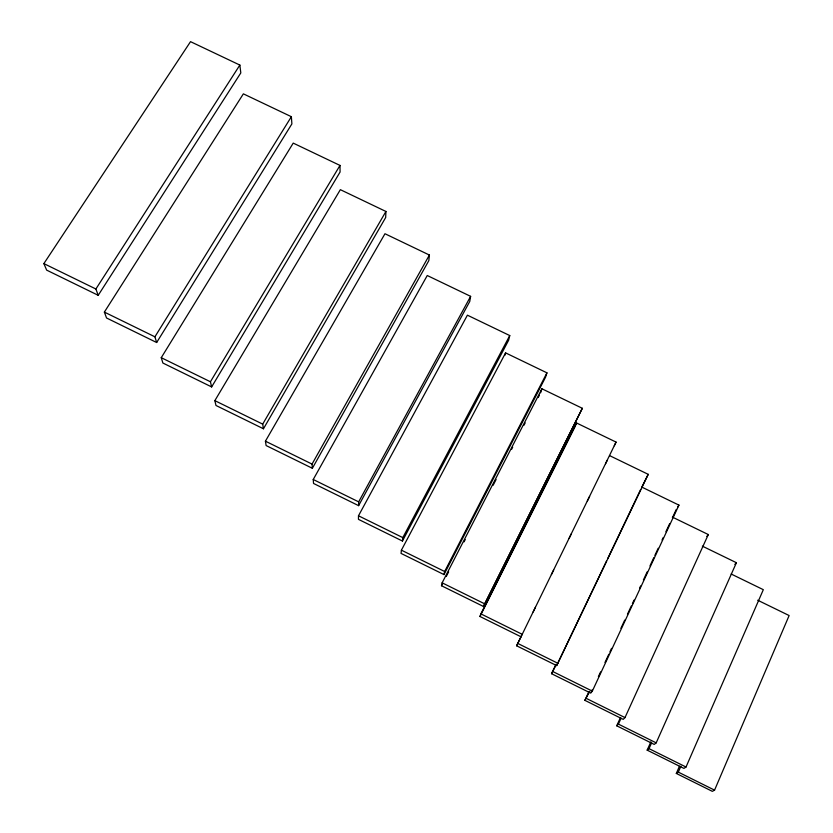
<?xml version="1.0" encoding="UTF-8"?>
<svg xmlns="http://www.w3.org/2000/svg" width="833" height="833" viewBox="0 0 833 833"><rect width="100%" height="100%" fill="white"/><g stroke="black" fill="none" stroke-linecap="round" stroke-linejoin="round"><path stroke-width="1.25" d="M358.492 515.783L358.45 519.355L402.433 541.034L508.619 340.27L509.754 335.564L467.407 315.176L358.492 515.783L402.818 537.618L402.433 541.034M358.627 505.652L358.669 501.862L470.624 296.35L427.256 275.515L313.239 479.506L313.541 483.463L358.627 505.652L469.75 301.473L470.624 296.35M385.929 211.467L385.669 217.528L263.447 428.776L215.986 405.473L214.852 400.642L340.353 189.664L385.929 211.467L262.707 424.132L263.447 428.776M429.411 255.044L428.828 260.614L312.365 468.292L266.123 445.551L265.425 441.178L384.971 233.74L429.411 255.044L312.042 464.096L312.365 468.292M401.412 550.176L401.048 553.404L443.979 574.593L545.573 377.162L546.937 372.83L505.579 352.88L401.412 550.176L444.655 571.511L443.979 574.593M441.5 585.745L442.146 582.829L541.898 388.772L582.329 408.295L483.432 606.455L441.5 585.745L442.687 583.433M505.037 355.118L505.579 352.88M540.596 392.884L541.898 388.772M480.88 613.869L522.135 634.277L520.948 636.756L479.975 616.493L480.88 613.869L576.509 422.966L616.056 442.094L614.285 445.759M483.432 606.455L582.329 408.295M575.384 425.809L576.509 422.966M679.436 766.287L676.313 773.44L712.34 791.35L714.558 790.142L789.132 615.545L757.697 600.218M650.865 741.839L647.158 750.137L683.924 768.401L686.017 767.016L763.32 589.681L731.155 574.01M676.313 773.44L678.312 772.118L680.905 766.173M620.47 717.536L616.712 725.793L654.238 744.431L656.185 742.859L736.414 562.712L702.344 546.136M647.158 750.137L649.022 748.638L651.656 742.724M616.712 725.793L618.409 724.106L621.095 718.213M588.702 692.119L584.87 700.334L623.209 719.358L624.989 717.588L708.31 534.547L672.387 517.095M584.87 700.334L589.681 691.4M591.263 691.931L592.357 689.578M598.396 676.625L600.593 671.908M604.977 662.495L608.819 654.249M609.912 651.895L611.557 648.355M620.887 628.342L624.729 620.096M627.468 614.202L631.31 605.966M632.414 603.602L634.059 600.072M639.546 588.296L640.639 585.943M643.378 580.049L647.22 571.813M649.969 565.919L653.801 557.673M654.905 555.319L658.195 548.26M662.037 540.013L663.13 537.66M665.879 531.766L669.722 523.52M672.46 517.637L676.302 509.39M556.007 664.338L551.54 673.699L590.712 693.108L592.325 691.119L678.947 505.121L642.222 487.295M551.54 673.699L556.225 664.557M616.056 442.094L516.616 645.783L556.663 665.609L606.518 561.088M607.632 558.735L640.681 489.45M641.806 487.097L648.22 474.331L609.537 455.589M556.663 665.609L648.22 474.331M516.616 645.783L521.177 636.443M533.151 611.943L535.432 607.278M551.394 574.603L553.674 569.928M569.074 538.42L571.355 533.755M587.327 501.081L589.608 496.416M605.57 463.742L607.278 460.243M479.975 616.493L575.009 426.756M446.249 576.509L448.623 571.886M464.054 541.856L465.241 539.545M493.126 485.275L496.093 479.496M511.524 449.466L512.712 447.165M523.988 425.215L525.175 422.904M538.222 397.497L539.409 395.196M444.655 571.511L546.937 372.83M402.818 537.618L509.754 335.564M211.634 386.929L210.426 381.774L339.989 165.423L293.226 143.109L161.258 357.69L162.883 363.032L211.634 386.929L340.083 172.025L339.989 165.423M156.656 342.519L291.883 123.909L291.373 116.703L243.371 93.848L104.364 312.094L106.541 317.987L156.656 342.519L154.917 336.813L104.364 312.094M154.917 336.813L291.373 116.703M98.211 295.309L95.889 288.999L239.852 65.068L190.528 41.65L43.868 263.603L46.658 270.121L98.211 295.309L240.81 72.929L239.852 65.068M677.552 507.182L678.947 505.121M706.821 536.442L708.31 534.547M734.841 564.451L736.414 562.712M43.868 263.603L95.889 288.999M161.258 357.69L210.426 381.774M214.852 400.642L262.707 424.132M265.425 441.178L312.042 464.096M313.239 479.506L358.669 501.862M442.146 582.829L484.379 603.686M517.741 643.42L558.079 663.38M552.883 671.585L592.325 691.119M586.401 698.45L624.989 717.588M618.409 724.106L656.185 742.859M649.022 748.638L686.017 767.016M678.312 772.118L714.558 790.142"/></g></svg>
